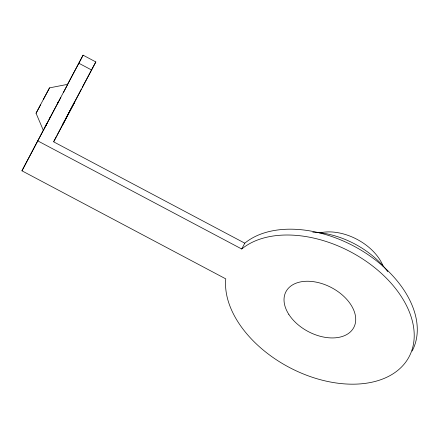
<?xml version="1.0" encoding="UTF-8"?>
<svg xmlns="http://www.w3.org/2000/svg" width="439" height="439" viewBox="0 0 439 439"><rect width="100%" height="100%" fill="white"/><g stroke="black" fill="none" stroke-linecap="round" stroke-linejoin="round"><path stroke-width="0.66" d="M60.834 97.453L43.329 130.323L36.058 113.262L39.867 106.018L49.525 87.871L67.732 84.321L63.507 92.388M43.329 130.323L43.768 129.478M50.43 116.917L50.222 117.35M412.111 351.035A100.926 65.411 27.8 0 0 365.138 252.732A100.926 65.411 27.8 0 0 244.792 243.173L53.712 141.874L95.834 61.937L83.092 55.182L21.95 170.815L225.767 278.864A100.926 65.411 27.8 0 0 345.773 383.971A100.926 65.411 27.8 0 0 396.263 289.444A100.926 65.411 27.8 0 0 241.719 249.001L37.902 140.952M45.426 126.3L46.946 123.408M64.308 121.493L62.212 125.499L74.328 102.649L70.564 109.684M21.95 170.815L43.763 129.45M45.025 127.052L46.924 123.452M49.338 118.881L50.375 116.906M57.871 102.962L58.464 101.848M53.684 141.545L56.23 136.71M56.867 135.503L70.278 110.216M66.102 117.992L68.967 112.554M69.603 111.347L81.363 89.073M241.719 249.001L244.792 243.173M43.302 99.527L49.525 87.871M67.408 84.612L83.092 55.182M87.366 77.752L82.318 87.268M40.558 104.861L36.058 113.262M87.679 77.165L95.834 61.937M78.866 63.249L91.608 70.004M312.826 232.171A70.646 45.788 27.8 0 1 387.802 271.757M319.685 232.917A44.696 28.969 27.8 0 1 383.28 266.517M58.211 102.035L57.586 103.225L58.233 102.078M288.813 314.373A38.352 24.858 27.8 0 0 350.909 331.401A38.352 24.858 27.8 0 0 319.894 283.007A38.352 24.858 27.8 0 0 288.813 314.373"/></g></svg>
